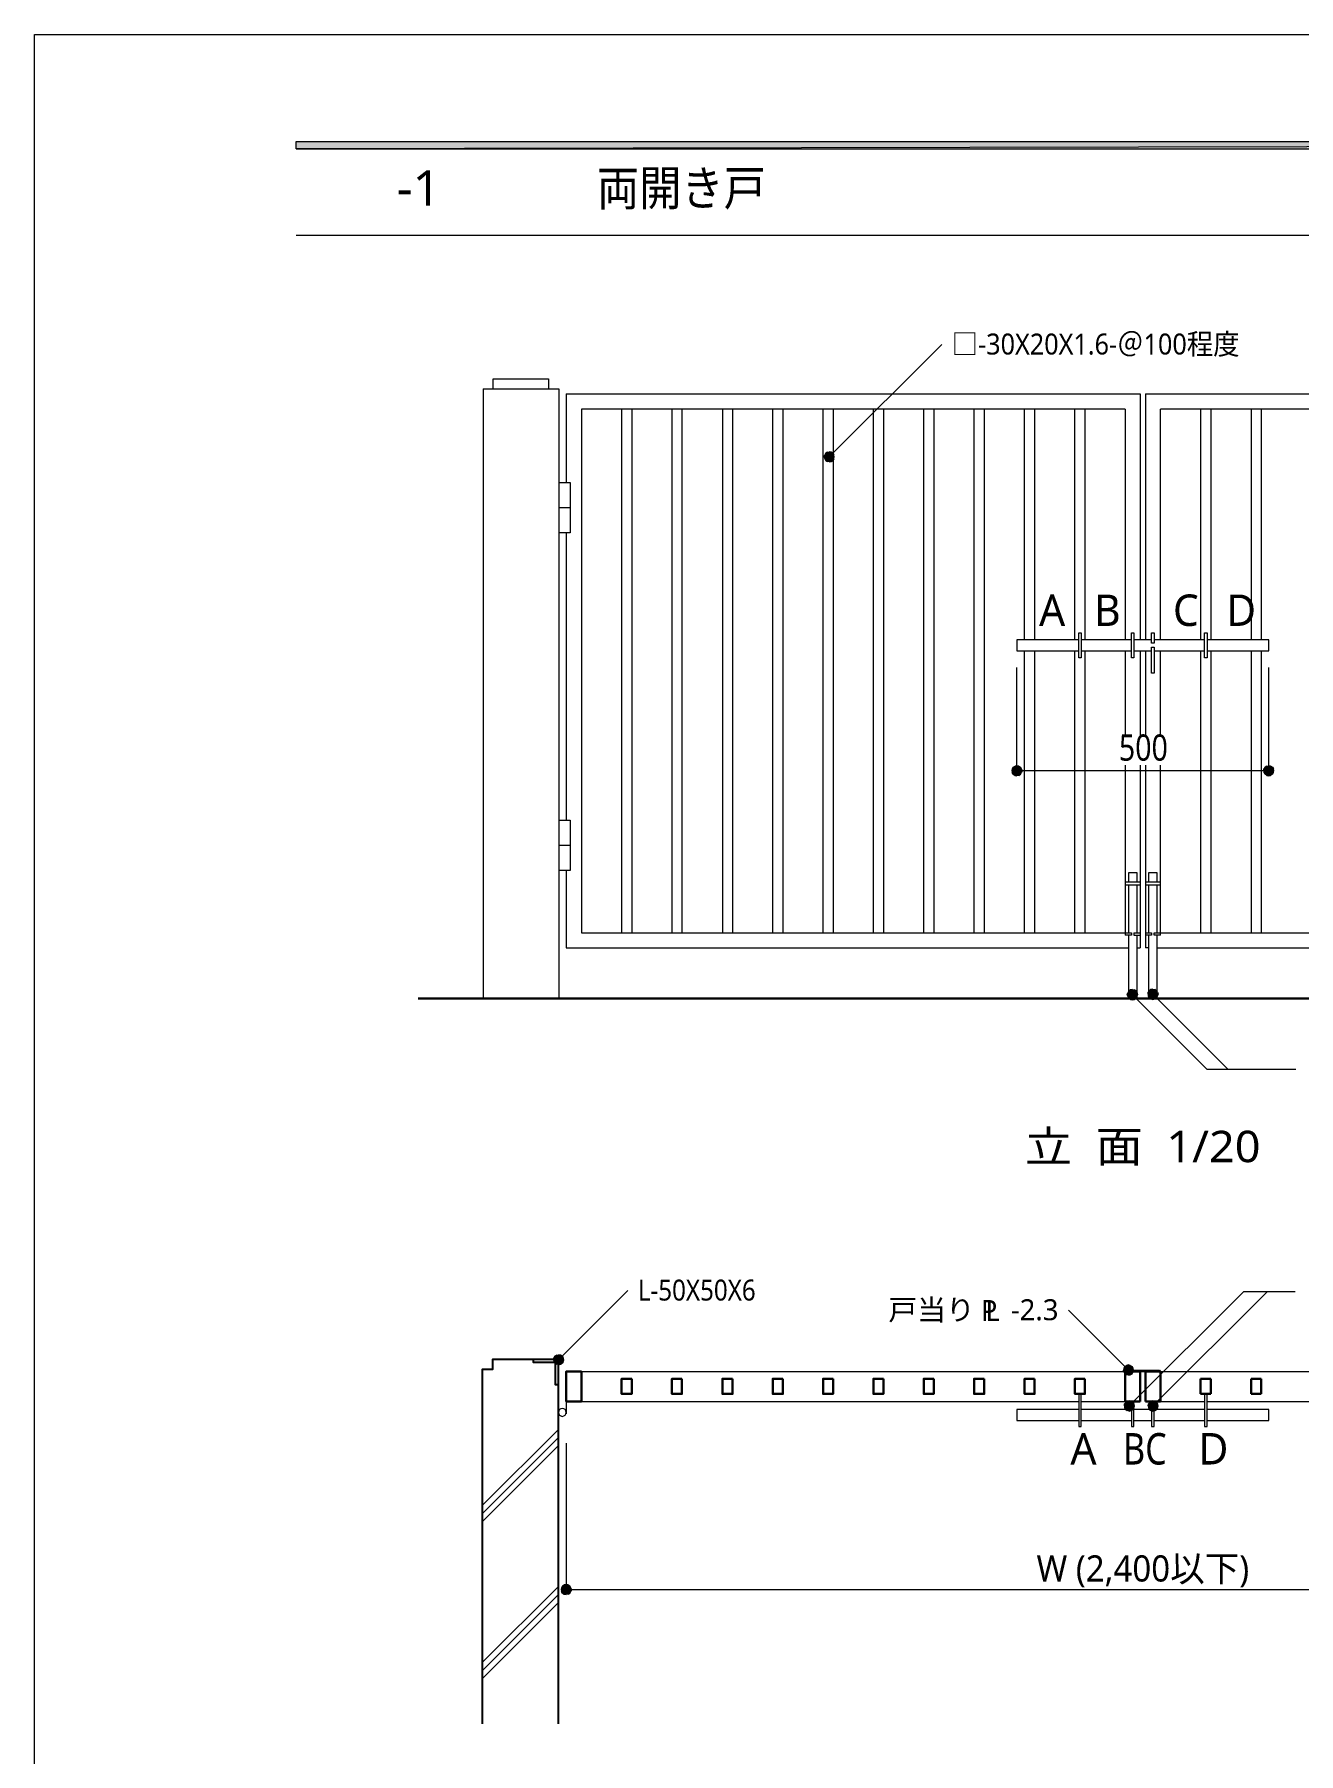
# Model space of a CAD drawing. Header units: millimetres. Extents: x 0 to 420, y 0 to 297.
# Drawn here: x 0.2 to 125.7, y 126.3 to 297 of the extents above; entities that cross this region are included whole.
import ezdxf
from ezdxf.enums import TextEntityAlignment as Align

# ---------------------------------------------------------------- set-up
doc = ezdxf.new("R2010")
doc.units = ezdxf.units.MM
doc.styles.add('kst32b', font='NotoSansJP-Variable.ttf')

msp = doc.modelspace()

# ---------------------------------------------------------------- hatches: boundary and pattern name
h = msp.add_hatch(color=7)
h.paths.add_polyline_path([(394.17, 285.62), (394.17, 286.32), (26.18, 285.62), (394.17, 285.62)])
h.paths.add_polyline_path([(394.17, 286.32), (26.18, 285.62), (26.18, 286.32), (394.17, 286.32)])
h = msp.add_hatch(color=7)
h.paths.add_polyline_path([(78.76, 255.38), (78.66, 255.21), (79.12, 255.02), (78.76, 255.38)])
h.paths.add_polyline_path([(78.66, 255.21), (79.12, 255.02), (78.61, 255.02), (78.66, 255.21)])
h.paths.add_polyline_path([(79.12, 255.02), (78.61, 255.02), (78.66, 254.83), (79.12, 255.02)])
for points in [[(78.66, 254.83), (78.76, 254.66), (79.12, 255.02), (78.66, 254.83)], [(97.28, 224.05), (97.26, 223.86), (97.75, 223.86), (97.28, 224.05)], [(123.21, 223.67), (123.25, 223.86), (122.75, 223.86), (123.21, 223.67)], [(109.03, 202.08), (108.86, 201.97), (109.22, 201.61), (109.03, 202.08)], [(111.06, 202.12), (110.89, 202.01), (111.25, 201.65), (111.06, 202.12)], [(51.77, 165.16), (51.88, 165.02), (52.24, 165.35), (51.77, 165.16)], [(52.2, 165.52), (52.13, 165.5), (52.09, 165.46), (52.09, 165.38), (52.13, 165.33), (52.2, 165.31), (52.26, 165.33), (52.3, 165.38), (52.3, 165.46), (52.26, 165.5), (52.2, 165.52)], [(109.01, 163.87), (109.18, 163.98), (108.82, 164.34), (109.01, 163.87)], [(108.44, 160.59), (108.56, 160.42), (108.9, 160.78), (108.44, 160.59)], [(110.81, 160.59), (110.91, 160.42), (111.25, 160.78), (110.81, 160.59)], [(52.54, 142.73), (52.49, 142.54), (53, 142.54), (52.54, 142.73)]]:
    msp.add_hatch(color=7).paths.add_polyline_path(points)
h = msp.add_hatch(color=7)
h.paths.add_polyline_path([(79.31, 255.48), (79.12, 255.52), (79.12, 255.02), (79.31, 255.48)])
h.paths.add_polyline_path([(79.12, 255.52), (79.12, 255.02), (78.93, 255.48), (79.12, 255.52)])
h.paths.add_polyline_path([(79.12, 255.02), (78.93, 255.48), (78.76, 255.38), (79.12, 255.02)])
h = msp.add_hatch(color=7)
h.paths.add_polyline_path([(78.76, 254.66), (78.93, 254.55), (79.12, 255.02), (78.76, 254.66)])
h.paths.add_polyline_path([(78.93, 254.55), (79.12, 255.02), (79.12, 254.53), (78.93, 254.55)])
h.paths.add_polyline_path([(79.12, 255.02), (79.12, 254.53), (79.31, 254.55), (79.12, 255.02)])
h = msp.add_hatch(color=7)
h.paths.add_polyline_path([(79.61, 255.02), (79.57, 255.21), (79.12, 255.02), (79.61, 255.02)])
h.paths.add_polyline_path([(79.57, 255.21), (79.12, 255.02), (79.46, 255.38), (79.57, 255.21)])
h.paths.add_polyline_path([(79.12, 255.02), (79.46, 255.38), (79.31, 255.48), (79.12, 255.02)])
h = msp.add_hatch(color=7)
h.paths.add_polyline_path([(79.31, 254.55), (79.46, 254.66), (79.12, 255.02), (79.31, 254.55)])
h.paths.add_polyline_path([(79.46, 254.66), (79.12, 255.02), (79.57, 254.83), (79.46, 254.66)])
h.paths.add_polyline_path([(79.12, 255.02), (79.57, 254.83), (79.61, 255.02), (79.12, 255.02)])
h = msp.add_hatch(color=7)
h.paths.add_polyline_path([(97.26, 223.86), (97.28, 223.67), (97.75, 223.86), (97.26, 223.86)])
h.paths.add_polyline_path([(97.28, 223.67), (97.75, 223.86), (97.39, 223.5), (97.28, 223.67)])
h.paths.add_polyline_path([(97.75, 223.86), (97.39, 223.5), (97.56, 223.39), (97.75, 223.86)])
h = msp.add_hatch(color=7)
h.paths.add_polyline_path([(97.75, 224.35), (97.56, 224.32), (97.75, 223.86), (97.75, 224.35)])
h.paths.add_polyline_path([(97.56, 224.32), (97.75, 223.86), (97.39, 224.22), (97.56, 224.32)])
h.paths.add_polyline_path([(97.75, 223.86), (97.39, 224.22), (97.28, 224.05), (97.75, 223.86)])
h = msp.add_hatch(color=7)
h.paths.add_polyline_path([(97.56, 223.39), (97.75, 223.35), (97.75, 223.86), (97.56, 223.39)])
h.paths.add_polyline_path([(97.75, 223.35), (97.75, 223.86), (97.94, 223.39), (97.75, 223.35)])
h.paths.add_polyline_path([(97.75, 223.86), (97.94, 223.39), (98.11, 223.5), (97.75, 223.86)])
h = msp.add_hatch(color=7)
h.paths.add_polyline_path([(98.21, 224.05), (98.11, 224.22), (97.75, 223.86), (98.21, 224.05)])
h.paths.add_polyline_path([(98.11, 224.22), (97.75, 223.86), (97.94, 224.32), (98.11, 224.22)])
h.paths.add_polyline_path([(97.75, 223.86), (97.94, 224.32), (97.75, 224.35), (97.75, 223.86)])
h = msp.add_hatch(color=7)
h.paths.add_polyline_path([(98.11, 223.5), (98.21, 223.67), (97.75, 223.86), (98.11, 223.5)])
h.paths.add_polyline_path([(98.21, 223.67), (97.75, 223.86), (98.26, 223.86), (98.21, 223.67)])
h.paths.add_polyline_path([(97.75, 223.86), (98.26, 223.86), (98.21, 224.05), (97.75, 223.86)])
h = msp.add_hatch(color=7)
h.paths.add_polyline_path([(122.41, 224.22), (122.28, 224.05), (122.75, 223.86), (122.41, 224.22)])
h.paths.add_polyline_path([(122.28, 224.05), (122.75, 223.86), (122.26, 223.86), (122.28, 224.05)])
h.paths.add_polyline_path([(122.75, 223.86), (122.26, 223.86), (122.28, 223.67), (122.75, 223.86)])
h = msp.add_hatch(color=7)
h.paths.add_polyline_path([(122.28, 223.67), (122.41, 223.5), (122.75, 223.86), (122.28, 223.67)])
h.paths.add_polyline_path([(122.41, 223.5), (122.75, 223.86), (122.56, 223.39), (122.41, 223.5)])
h.paths.add_polyline_path([(122.75, 223.86), (122.56, 223.39), (122.75, 223.35), (122.75, 223.86)])
h = msp.add_hatch(color=7)
h.paths.add_polyline_path([(122.94, 224.32), (122.75, 224.35), (122.75, 223.86), (122.94, 224.32)])
h.paths.add_polyline_path([(122.75, 224.35), (122.75, 223.86), (122.56, 224.32), (122.75, 224.35)])
h.paths.add_polyline_path([(122.75, 223.86), (122.56, 224.32), (122.41, 224.22), (122.75, 223.86)])
h = msp.add_hatch(color=7)
h.paths.add_polyline_path([(123.25, 223.86), (123.21, 224.05), (122.75, 223.86), (123.25, 223.86)])
h.paths.add_polyline_path([(123.21, 224.05), (122.75, 223.86), (123.11, 224.22), (123.21, 224.05)])
h.paths.add_polyline_path([(122.75, 223.86), (123.11, 224.22), (122.94, 224.32), (122.75, 223.86)])
h = msp.add_hatch(color=7)
h.paths.add_polyline_path([(122.75, 223.35), (122.94, 223.39), (122.75, 223.86), (122.75, 223.35)])
h.paths.add_polyline_path([(122.94, 223.39), (122.75, 223.86), (123.11, 223.5), (122.94, 223.39)])
h.paths.add_polyline_path([(122.75, 223.86), (123.11, 223.5), (123.21, 223.67), (122.75, 223.86)])
h = msp.add_hatch(color=7)
h.paths.add_polyline_path([(108.86, 201.97), (108.75, 201.8), (109.22, 201.61), (108.86, 201.97)])
h.paths.add_polyline_path([(108.75, 201.8), (109.22, 201.61), (108.71, 201.61), (108.75, 201.8)])
h.paths.add_polyline_path([(109.22, 201.61), (108.71, 201.61), (108.75, 201.42), (109.22, 201.61)])
h = msp.add_hatch(color=7)
h.paths.add_polyline_path([(108.75, 201.42), (108.86, 201.25), (109.22, 201.61), (108.75, 201.42)])
h.paths.add_polyline_path([(108.86, 201.25), (109.22, 201.61), (109.03, 201.15), (108.86, 201.25)])
h.paths.add_polyline_path([(109.22, 201.61), (109.03, 201.15), (109.22, 201.1), (109.22, 201.61)])
h = msp.add_hatch(color=7)
h.paths.add_polyline_path([(109.58, 201.97), (109.41, 202.08), (109.22, 201.61), (109.58, 201.97)])
h.paths.add_polyline_path([(109.41, 202.08), (109.22, 201.61), (109.22, 202.12), (109.41, 202.08)])
h.paths.add_polyline_path([(109.22, 201.61), (109.22, 202.12), (109.03, 202.08), (109.22, 201.61)])
h = msp.add_hatch(color=7)
h.paths.add_polyline_path([(109.69, 201.42), (109.73, 201.61), (109.22, 201.61), (109.69, 201.42)])
h.paths.add_polyline_path([(109.73, 201.61), (109.22, 201.61), (109.69, 201.8), (109.73, 201.61)])
h.paths.add_polyline_path([(109.22, 201.61), (109.69, 201.8), (109.58, 201.97), (109.22, 201.61)])
h = msp.add_hatch(color=7)
h.paths.add_polyline_path([(109.22, 201.1), (109.41, 201.15), (109.22, 201.61), (109.22, 201.1)])
h.paths.add_polyline_path([(109.41, 201.15), (109.22, 201.61), (109.58, 201.25), (109.41, 201.15)])
h.paths.add_polyline_path([(109.22, 201.61), (109.58, 201.25), (109.69, 201.42), (109.22, 201.61)])
h = msp.add_hatch(color=7)
h.paths.add_polyline_path([(110.89, 202.01), (110.79, 201.85), (111.25, 201.65), (110.89, 202.01)])
h.paths.add_polyline_path([(110.79, 201.85), (111.25, 201.65), (110.77, 201.65), (110.79, 201.85)])
h.paths.add_polyline_path([(111.25, 201.65), (110.77, 201.65), (110.79, 201.46), (111.25, 201.65)])
h = msp.add_hatch(color=7)
h.paths.add_polyline_path([(110.79, 201.46), (110.89, 201.29), (111.25, 201.65), (110.79, 201.46)])
h.paths.add_polyline_path([(110.89, 201.29), (111.25, 201.65), (111.06, 201.19), (110.89, 201.29)])
h.paths.add_polyline_path([(111.25, 201.65), (111.06, 201.19), (111.25, 201.15), (111.25, 201.65)])
h = msp.add_hatch(color=7)
h.paths.add_polyline_path([(111.61, 202.01), (111.44, 202.12), (111.25, 201.65), (111.61, 202.01)])
h.paths.add_polyline_path([(111.44, 202.12), (111.25, 201.65), (111.25, 202.16), (111.44, 202.12)])
h.paths.add_polyline_path([(111.25, 201.65), (111.25, 202.16), (111.06, 202.12), (111.25, 201.65)])
h = msp.add_hatch(color=7)
h.paths.add_polyline_path([(111.72, 201.46), (111.76, 201.65), (111.25, 201.65), (111.72, 201.46)])
h.paths.add_polyline_path([(111.76, 201.65), (111.25, 201.65), (111.72, 201.85), (111.76, 201.65)])
h.paths.add_polyline_path([(111.25, 201.65), (111.72, 201.85), (111.61, 202.01), (111.25, 201.65)])
h = msp.add_hatch(color=7)
h.paths.add_polyline_path([(111.25, 201.15), (111.44, 201.19), (111.25, 201.65), (111.25, 201.15)])
h.paths.add_polyline_path([(111.44, 201.19), (111.25, 201.65), (111.61, 201.29), (111.44, 201.19)])
h.paths.add_polyline_path([(111.25, 201.65), (111.61, 201.29), (111.72, 201.46), (111.25, 201.65)])
h = msp.add_hatch(color=7)
h.paths.add_polyline_path([(51.88, 165.71), (51.77, 165.54), (52.24, 165.35), (51.88, 165.71)])
h.paths.add_polyline_path([(51.77, 165.54), (52.24, 165.35), (51.75, 165.35), (51.77, 165.54)])
h.paths.add_polyline_path([(52.24, 165.35), (51.75, 165.35), (51.77, 165.16), (52.24, 165.35)])
h = msp.add_hatch(color=7)
h.paths.add_polyline_path([(52.43, 165.82), (52.24, 165.86), (52.24, 165.35), (52.43, 165.82)])
h.paths.add_polyline_path([(52.24, 165.86), (52.24, 165.35), (52.05, 165.82), (52.24, 165.86)])
h.paths.add_polyline_path([(52.24, 165.35), (52.05, 165.82), (51.88, 165.71), (52.24, 165.35)])
h = msp.add_hatch(color=7)
h.paths.add_polyline_path([(52.75, 165.35), (52.71, 165.54), (52.24, 165.35), (52.75, 165.35)])
h.paths.add_polyline_path([(52.71, 165.54), (52.24, 165.35), (52.6, 165.71), (52.71, 165.54)])
h.paths.add_polyline_path([(52.24, 165.35), (52.6, 165.71), (52.43, 165.82), (52.24, 165.35)])
h = msp.add_hatch(color=7)
h.paths.add_polyline_path([(51.88, 165.02), (52.05, 164.91), (52.24, 165.35), (51.88, 165.02)])
h.paths.add_polyline_path([(52.05, 164.91), (52.24, 165.35), (52.24, 164.87), (52.05, 164.91)])
h.paths.add_polyline_path([(52.24, 165.35), (52.24, 164.87), (52.43, 164.91), (52.24, 165.35)])
h = msp.add_hatch(color=7)
h.paths.add_polyline_path([(52.43, 164.91), (52.6, 165.02), (52.24, 165.35), (52.43, 164.91)])
h.paths.add_polyline_path([(52.6, 165.02), (52.24, 165.35), (52.71, 165.16), (52.6, 165.02)])
h.paths.add_polyline_path([(52.24, 165.35), (52.71, 165.16), (52.75, 165.35), (52.24, 165.35)])
h = msp.add_hatch(color=7)
h.paths.add_polyline_path([(108.35, 164.53), (108.33, 164.34), (108.82, 164.34), (108.35, 164.53)])
h.paths.add_polyline_path([(108.33, 164.34), (108.82, 164.34), (108.35, 164.15), (108.33, 164.34)])
h.paths.add_polyline_path([(108.82, 164.34), (108.35, 164.15), (108.48, 163.98), (108.82, 164.34)])
h = msp.add_hatch(color=7)
h.paths.add_polyline_path([(108.82, 164.85), (108.63, 164.8), (108.82, 164.34), (108.82, 164.85)])
h.paths.add_polyline_path([(108.63, 164.8), (108.82, 164.34), (108.48, 164.7), (108.63, 164.8)])
h.paths.add_polyline_path([(108.82, 164.34), (108.48, 164.7), (108.35, 164.53), (108.82, 164.34)])
h = msp.add_hatch(color=7)
h.paths.add_polyline_path([(108.48, 163.98), (108.63, 163.87), (108.82, 164.34), (108.48, 163.98)])
h.paths.add_polyline_path([(108.63, 163.87), (108.82, 164.34), (108.82, 163.83), (108.63, 163.87)])
h.paths.add_polyline_path([(108.82, 164.34), (108.82, 163.83), (109.01, 163.87), (108.82, 164.34)])
h = msp.add_hatch(color=7)
h.paths.add_polyline_path([(109.28, 164.53), (109.18, 164.7), (108.82, 164.34), (109.28, 164.53)])
h.paths.add_polyline_path([(109.18, 164.7), (108.82, 164.34), (109.01, 164.8), (109.18, 164.7)])
h.paths.add_polyline_path([(108.82, 164.34), (109.01, 164.8), (108.82, 164.85), (108.82, 164.34)])
h = msp.add_hatch(color=7)
h.paths.add_polyline_path([(109.18, 163.98), (109.28, 164.15), (108.82, 164.34), (109.18, 163.98)])
h.paths.add_polyline_path([(109.28, 164.15), (108.82, 164.34), (109.33, 164.34), (109.28, 164.15)])
h.paths.add_polyline_path([(108.82, 164.34), (109.33, 164.34), (109.28, 164.53), (108.82, 164.34)])
h = msp.add_hatch(color=7)
h.paths.add_polyline_path([(108.56, 161.12), (108.44, 160.97), (108.9, 160.78), (108.56, 161.12)])
h.paths.add_polyline_path([(108.44, 160.97), (108.9, 160.78), (108.42, 160.78), (108.44, 160.97)])
h.paths.add_polyline_path([(108.9, 160.78), (108.42, 160.78), (108.44, 160.59), (108.9, 160.78)])
h = msp.add_hatch(color=7)
h.paths.add_polyline_path([(109.09, 161.23), (108.9, 161.27), (108.9, 160.78), (109.09, 161.23)])
h.paths.add_polyline_path([(108.9, 161.27), (108.9, 160.78), (108.71, 161.23), (108.9, 161.27)])
h.paths.add_polyline_path([(108.9, 160.78), (108.71, 161.23), (108.56, 161.12), (108.9, 160.78)])
h = msp.add_hatch(color=7)
h.paths.add_polyline_path([(108.56, 160.42), (108.71, 160.32), (108.9, 160.78), (108.56, 160.42)])
h.paths.add_polyline_path([(108.71, 160.32), (108.9, 160.78), (108.9, 160.27), (108.71, 160.32)])
h.paths.add_polyline_path([(108.9, 160.78), (108.9, 160.27), (109.09, 160.32), (108.9, 160.78)])
h = msp.add_hatch(color=7)
h.paths.add_polyline_path([(109.41, 160.78), (109.37, 160.97), (108.9, 160.78), (109.41, 160.78)])
h.paths.add_polyline_path([(109.37, 160.97), (108.9, 160.78), (109.26, 161.12), (109.37, 160.97)])
h.paths.add_polyline_path([(108.9, 160.78), (109.26, 161.12), (109.09, 161.23), (108.9, 160.78)])
h = msp.add_hatch(color=7)
h.paths.add_polyline_path([(109.09, 160.32), (109.26, 160.42), (108.9, 160.78), (109.09, 160.32)])
h.paths.add_polyline_path([(109.26, 160.42), (108.9, 160.78), (109.37, 160.59), (109.26, 160.42)])
h.paths.add_polyline_path([(108.9, 160.78), (109.37, 160.59), (109.41, 160.78), (108.9, 160.78)])
h = msp.add_hatch(color=7)
h.paths.add_polyline_path([(110.91, 161.12), (110.81, 160.97), (111.25, 160.78), (110.91, 161.12)])
h.paths.add_polyline_path([(110.81, 160.97), (111.25, 160.78), (110.77, 160.78), (110.81, 160.97)])
h.paths.add_polyline_path([(111.25, 160.78), (110.77, 160.78), (110.81, 160.59), (111.25, 160.78)])
h = msp.add_hatch(color=7)
h.paths.add_polyline_path([(111.44, 161.23), (111.25, 161.27), (111.25, 160.78), (111.44, 161.23)])
h.paths.add_polyline_path([(111.25, 161.27), (111.25, 160.78), (111.06, 161.23), (111.25, 161.27)])
h.paths.add_polyline_path([(111.25, 160.78), (111.06, 161.23), (110.91, 161.12), (111.25, 160.78)])
h = msp.add_hatch(color=7)
h.paths.add_polyline_path([(110.91, 160.42), (111.06, 160.32), (111.25, 160.78), (110.91, 160.42)])
h.paths.add_polyline_path([(111.06, 160.32), (111.25, 160.78), (111.25, 160.27), (111.06, 160.32)])
h.paths.add_polyline_path([(111.25, 160.78), (111.25, 160.27), (111.44, 160.32), (111.25, 160.78)])
h = msp.add_hatch(color=7)
h.paths.add_polyline_path([(111.76, 160.78), (111.72, 160.97), (111.25, 160.78), (111.76, 160.78)])
h.paths.add_polyline_path([(111.72, 160.97), (111.25, 160.78), (111.61, 161.12), (111.72, 160.97)])
h.paths.add_polyline_path([(111.25, 160.78), (111.61, 161.12), (111.44, 161.23), (111.25, 160.78)])
h = msp.add_hatch(color=7)
h.paths.add_polyline_path([(111.44, 160.32), (111.61, 160.42), (111.25, 160.78), (111.44, 160.32)])
h.paths.add_polyline_path([(111.61, 160.42), (111.25, 160.78), (111.72, 160.59), (111.61, 160.42)])
h.paths.add_polyline_path([(111.25, 160.78), (111.72, 160.59), (111.76, 160.78), (111.25, 160.78)])
h = msp.add_hatch(color=7)
h.paths.add_polyline_path([(52.49, 142.54), (52.54, 142.35), (53, 142.54), (52.49, 142.54)])
h.paths.add_polyline_path([(52.54, 142.35), (53, 142.54), (52.64, 142.2), (52.54, 142.35)])
h.paths.add_polyline_path([(53, 142.54), (52.64, 142.2), (52.81, 142.09), (53, 142.54)])
h = msp.add_hatch(color=7)
h.paths.add_polyline_path([(53, 143.04), (52.81, 143), (53, 142.54), (53, 143.04)])
h.paths.add_polyline_path([(52.81, 143), (53, 142.54), (52.64, 142.9), (52.81, 143)])
h.paths.add_polyline_path([(53, 142.54), (52.64, 142.9), (52.54, 142.73), (53, 142.54)])
h = msp.add_hatch(color=7)
h.paths.add_polyline_path([(52.81, 142.09), (53, 142.05), (53, 142.54), (52.81, 142.09)])
h.paths.add_polyline_path([(53, 142.05), (53, 142.54), (53.19, 142.09), (53, 142.05)])
h.paths.add_polyline_path([(53, 142.54), (53.19, 142.09), (53.36, 142.2), (53, 142.54)])
h = msp.add_hatch(color=7)
h.paths.add_polyline_path([(53.47, 142.73), (53.36, 142.9), (53, 142.54), (53.47, 142.73)])
h.paths.add_polyline_path([(53.36, 142.9), (53, 142.54), (53.19, 143), (53.36, 142.9)])
h.paths.add_polyline_path([(53, 142.54), (53.19, 143), (53, 143.04), (53, 142.54)])
h = msp.add_hatch(color=7)
h.paths.add_polyline_path([(53.36, 142.2), (53.47, 142.35), (53, 142.54), (53.36, 142.2)])
h.paths.add_polyline_path([(53.47, 142.35), (53, 142.54), (53.51, 142.54), (53.47, 142.35)])
h.paths.add_polyline_path([(53, 142.54), (53.51, 142.54), (53.47, 142.73), (53, 142.54)])

# ---------------------------------------------------------------- linework, layer by layer
at = {"lineweight": 13}
for points in [[(0.19, 0), (0.19, 296.97), (420.16, 296.97), (420.16, 0)], [(103.89, 237.55), (104.12, 237.55), (104.12, 235.06), (103.89, 235.06)], [(109.14, 237.55), (109.37, 237.55), (109.37, 235.06), (109.14, 235.06)], [(111.38, 237.55), (111.38, 236.52), (111.12, 236.52), (111.12, 237.55)], [(116.63, 237.55), (116.63, 235.06), (116.37, 235.06), (116.37, 237.55)], [(111.38, 236.11), (111.38, 233.55), (111.12, 233.55), (111.12, 236.11)], [(53, 160.14), (52.97, 160.29), (52.89, 160.41), (52.76, 160.5), (52.61, 160.53), (52.46, 160.5), (52.33, 160.41), (52.25, 160.29), (52.22, 160.14), (52.25, 159.98), (52.33, 159.86), (52.46, 159.78), (52.61, 159.74), (52.76, 159.78), (52.89, 159.86), (52.97, 159.98)]]:
    msp.add_lwpolyline(points, close=True, dxfattribs=at)
at = {"lineweight": 0}
for points in [[(394.17, 285.62), (394.17, 286.32), (26.18, 285.62)], [(394.17, 286.32), (26.18, 285.62), (26.18, 286.32)], [(78.66, 255.21), (79.12, 255.02), (78.61, 255.02)], [(79.12, 255.02), (78.61, 255.02), (78.66, 254.83)], [(78.76, 255.38), (78.66, 255.21), (79.12, 255.02)], [(78.66, 254.83), (78.76, 254.66), (79.12, 255.02)], [(79.12, 255.02), (78.93, 255.48), (78.76, 255.38)], [(78.76, 254.66), (78.93, 254.55), (79.12, 255.02)], [(79.12, 255.52), (79.12, 255.02), (78.93, 255.48)], [(78.93, 254.55), (79.12, 255.02), (79.12, 254.53)], [(79.31, 255.48), (79.12, 255.52), (79.12, 255.02)], [(79.12, 255.02), (79.46, 255.38), (79.31, 255.48)], [(79.57, 255.21), (79.12, 255.02), (79.46, 255.38)], [(79.61, 255.02), (79.57, 255.21), (79.12, 255.02)], [(79.12, 255.02), (79.12, 254.53), (79.31, 254.55)], [(79.31, 254.55), (79.46, 254.66), (79.12, 255.02)], [(79.46, 254.66), (79.12, 255.02), (79.57, 254.83)], [(79.12, 255.02), (79.57, 254.83), (79.61, 255.02)], [(97.28, 224.05), (97.26, 223.86), (97.75, 223.86)], [(97.26, 223.86), (97.28, 223.67), (97.75, 223.86)], [(97.75, 223.86), (97.39, 224.22), (97.28, 224.05)], [(97.28, 223.67), (97.75, 223.86), (97.39, 223.5)], [(97.56, 224.32), (97.75, 223.86), (97.39, 224.22)], [(97.75, 223.86), (97.39, 223.5), (97.56, 223.39)], [(97.75, 224.35), (97.56, 224.32), (97.75, 223.86)], [(97.56, 223.39), (97.75, 223.35), (97.75, 223.86)], [(97.75, 223.86), (97.94, 224.32), (97.75, 224.35)], [(98.11, 224.22), (97.75, 223.86), (97.94, 224.32)], [(98.21, 224.05), (98.11, 224.22), (97.75, 223.86)], [(97.75, 223.86), (98.26, 223.86), (98.21, 224.05)], [(97.75, 223.35), (97.75, 223.86), (97.94, 223.39)], [(97.75, 223.86), (97.94, 223.39), (98.11, 223.5)], [(98.11, 223.5), (98.21, 223.67), (97.75, 223.86)], [(98.21, 223.67), (97.75, 223.86), (98.26, 223.86)], [(122.28, 224.05), (122.75, 223.86), (122.26, 223.86)], [(122.75, 223.86), (122.26, 223.86), (122.28, 223.67)], [(122.41, 224.22), (122.28, 224.05), (122.75, 223.86)], [(122.28, 223.67), (122.41, 223.5), (122.75, 223.86)], [(122.75, 223.86), (122.56, 224.32), (122.41, 224.22)], [(122.41, 223.5), (122.75, 223.86), (122.56, 223.39)], [(122.75, 224.35), (122.75, 223.86), (122.56, 224.32)], [(122.75, 223.86), (122.56, 223.39), (122.75, 223.35)], [(122.94, 224.32), (122.75, 224.35), (122.75, 223.86)], [(122.75, 223.86), (123.11, 224.22), (122.94, 224.32)], [(123.21, 224.05), (122.75, 223.86), (123.11, 224.22)], [(123.25, 223.86), (123.21, 224.05), (122.75, 223.86)], [(122.75, 223.35), (122.94, 223.39), (122.75, 223.86)], [(122.94, 223.39), (122.75, 223.86), (123.11, 223.5)], [(122.75, 223.86), (123.11, 223.5), (123.21, 223.67)], [(123.21, 223.67), (123.25, 223.86), (122.75, 223.86)], [(108.75, 201.8), (109.22, 201.61), (108.71, 201.61)], [(109.22, 201.61), (108.71, 201.61), (108.75, 201.42)], [(108.86, 201.97), (108.75, 201.8), (109.22, 201.61)], [(108.75, 201.42), (108.86, 201.25), (109.22, 201.61)], [(109.03, 202.08), (108.86, 201.97), (109.22, 201.61)], [(108.86, 201.25), (109.22, 201.61), (109.03, 201.15)], [(109.22, 201.61), (109.22, 202.12), (109.03, 202.08)], [(109.22, 201.61), (109.03, 201.15), (109.22, 201.1)], [(109.41, 202.08), (109.22, 201.61), (109.22, 202.12)], [(109.58, 201.97), (109.41, 202.08), (109.22, 201.61)], [(109.22, 201.61), (109.69, 201.8), (109.58, 201.97)], [(109.73, 201.61), (109.22, 201.61), (109.69, 201.8)], [(109.22, 201.1), (109.41, 201.15), (109.22, 201.61)], [(109.41, 201.15), (109.22, 201.61), (109.58, 201.25)], [(109.22, 201.61), (109.58, 201.25), (109.69, 201.42)], [(109.69, 201.42), (109.73, 201.61), (109.22, 201.61)], [(110.79, 201.85), (111.25, 201.65), (110.77, 201.65)], [(111.25, 201.65), (110.77, 201.65), (110.79, 201.46)], [(110.89, 202.01), (110.79, 201.85), (111.25, 201.65)], [(110.79, 201.46), (110.89, 201.29), (111.25, 201.65)], [(111.06, 202.12), (110.89, 202.01), (111.25, 201.65)], [(110.89, 201.29), (111.25, 201.65), (111.06, 201.19)], [(111.25, 201.65), (111.25, 202.16), (111.06, 202.12)], [(111.25, 201.65), (111.06, 201.19), (111.25, 201.15)], [(111.44, 202.12), (111.25, 201.65), (111.25, 202.16)], [(111.61, 202.01), (111.44, 202.12), (111.25, 201.65)], [(111.25, 201.65), (111.72, 201.85), (111.61, 202.01)], [(111.76, 201.65), (111.25, 201.65), (111.72, 201.85)], [(111.25, 201.15), (111.44, 201.19), (111.25, 201.65)], [(111.44, 201.19), (111.25, 201.65), (111.61, 201.29)], [(111.25, 201.65), (111.61, 201.29), (111.72, 201.46)], [(111.72, 201.46), (111.76, 201.65), (111.25, 201.65)], [(51.88, 165.71), (51.77, 165.54), (52.24, 165.35)], [(52.24, 165.35), (52.05, 165.82), (51.88, 165.71)], [(52.24, 165.86), (52.24, 165.35), (52.05, 165.82)], [(52.43, 165.82), (52.24, 165.86), (52.24, 165.35)], [(52.24, 165.35), (52.6, 165.71), (52.43, 165.82)], [(52.71, 165.54), (52.24, 165.35), (52.6, 165.71)], [(51.77, 165.54), (52.24, 165.35), (51.75, 165.35)], [(52.24, 165.35), (51.75, 165.35), (51.77, 165.16)], [(51.77, 165.16), (51.88, 165.02), (52.24, 165.35)], [(51.88, 165.02), (52.05, 164.91), (52.24, 165.35)], [(52.05, 164.91), (52.24, 165.35), (52.24, 164.87)], [(52.2, 165.52), (52.13, 165.5), (52.09, 165.46), (52.09, 165.38), (52.13, 165.33), (52.2, 165.31), (52.26, 165.33), (52.3, 165.38), (52.3, 165.46), (52.26, 165.5)], [(52.75, 165.35), (52.71, 165.54), (52.24, 165.35)], [(52.24, 165.35), (52.24, 164.87), (52.43, 164.91)], [(52.43, 164.91), (52.6, 165.02), (52.24, 165.35)], [(52.6, 165.02), (52.24, 165.35), (52.71, 165.16)], [(52.24, 165.35), (52.71, 165.16), (52.75, 165.35)], [(108.35, 164.53), (108.33, 164.34), (108.82, 164.34)], [(108.33, 164.34), (108.82, 164.34), (108.35, 164.15)], [(108.82, 164.34), (108.48, 164.7), (108.35, 164.53)], [(108.82, 164.34), (108.35, 164.15), (108.48, 163.98)], [(108.63, 164.8), (108.82, 164.34), (108.48, 164.7)], [(108.48, 163.98), (108.63, 163.87), (108.82, 164.34)], [(108.82, 164.85), (108.63, 164.8), (108.82, 164.34)], [(108.63, 163.87), (108.82, 164.34), (108.82, 163.83)], [(108.82, 164.34), (109.01, 164.8), (108.82, 164.85)], [(109.18, 164.7), (108.82, 164.34), (109.01, 164.8)], [(109.28, 164.53), (109.18, 164.7), (108.82, 164.34)], [(108.82, 164.34), (109.33, 164.34), (109.28, 164.53)], [(109.18, 163.98), (109.28, 164.15), (108.82, 164.34)], [(109.28, 164.15), (108.82, 164.34), (109.33, 164.34)], [(108.82, 164.34), (108.82, 163.83), (109.01, 163.87)], [(109.01, 163.87), (109.18, 163.98), (108.82, 164.34)], [(108.44, 160.97), (108.9, 160.78), (108.42, 160.78)], [(108.9, 160.78), (108.42, 160.78), (108.44, 160.59)], [(108.56, 161.12), (108.44, 160.97), (108.9, 160.78)], [(108.44, 160.59), (108.56, 160.42), (108.9, 160.78)], [(108.9, 160.78), (108.71, 161.23), (108.56, 161.12)], [(108.56, 160.42), (108.71, 160.32), (108.9, 160.78)], [(108.9, 161.27), (108.9, 160.78), (108.71, 161.23)], [(108.71, 160.32), (108.9, 160.78), (108.9, 160.27)], [(109.09, 161.23), (108.9, 161.27), (108.9, 160.78)], [(108.9, 160.78), (109.26, 161.12), (109.09, 161.23)], [(109.37, 160.97), (108.9, 160.78), (109.26, 161.12)], [(109.41, 160.78), (109.37, 160.97), (108.9, 160.78)], [(108.9, 160.78), (108.9, 160.27), (109.09, 160.32)], [(109.09, 160.32), (109.26, 160.42), (108.9, 160.78)], [(109.26, 160.42), (108.9, 160.78), (109.37, 160.59)], [(108.9, 160.78), (109.37, 160.59), (109.41, 160.78)], [(110.81, 160.97), (111.25, 160.78), (110.77, 160.78)], [(111.25, 160.78), (110.77, 160.78), (110.81, 160.59)], [(110.91, 161.12), (110.81, 160.97), (111.25, 160.78)], [(110.81, 160.59), (110.91, 160.42), (111.25, 160.78)], [(111.25, 160.78), (111.06, 161.23), (110.91, 161.12)], [(110.91, 160.42), (111.06, 160.32), (111.25, 160.78)], [(111.25, 161.27), (111.25, 160.78), (111.06, 161.23)], [(111.06, 160.32), (111.25, 160.78), (111.25, 160.27)], [(111.44, 161.23), (111.25, 161.27), (111.25, 160.78)], [(111.25, 160.78), (111.61, 161.12), (111.44, 161.23)], [(111.72, 160.97), (111.25, 160.78), (111.61, 161.12)], [(111.76, 160.78), (111.72, 160.97), (111.25, 160.78)], [(111.25, 160.78), (111.25, 160.27), (111.44, 160.32)], [(111.44, 160.32), (111.61, 160.42), (111.25, 160.78)], [(111.61, 160.42), (111.25, 160.78), (111.72, 160.59)], [(111.25, 160.78), (111.72, 160.59), (111.76, 160.78)], [(52.54, 142.73), (52.49, 142.54), (53, 142.54)], [(52.49, 142.54), (52.54, 142.35), (53, 142.54)], [(53, 142.54), (52.64, 142.9), (52.54, 142.73)], [(52.54, 142.35), (53, 142.54), (52.64, 142.2)], [(52.81, 143), (53, 142.54), (52.64, 142.9)], [(53, 142.54), (52.64, 142.2), (52.81, 142.09)], [(53, 143.04), (52.81, 143), (53, 142.54)], [(52.81, 142.09), (53, 142.05), (53, 142.54)], [(53, 142.54), (53.19, 143), (53, 143.04)], [(53.36, 142.9), (53, 142.54), (53.19, 143)], [(53.47, 142.73), (53.36, 142.9), (53, 142.54)], [(53, 142.54), (53.51, 142.54), (53.47, 142.73)], [(53, 142.05), (53, 142.54), (53.19, 142.09)], [(53, 142.54), (53.19, 142.09), (53.36, 142.2)], [(53.36, 142.2), (53.47, 142.35), (53, 142.54)], [(53.47, 142.35), (53, 142.54), (53.51, 142.54)]]:
    msp.add_lwpolyline(points, close=True, dxfattribs=at)
at = {"lineweight": 13}
for points in [[(394.17, 276.99), (26.18, 276.99)], [(79.12, 255.02), (90.28, 266.17)], [(44.75, 261.77), (52.26, 261.77)], [(44.75, 261.77), (44.75, 201.25)], [(45.76, 261.77), (45.76, 262.76), (51.24, 262.76), (51.24, 261.77)], [(52.26, 261.77), (52.26, 201.25)], [(53, 261.26), (53, 252.48)], [(53, 261.26), (110, 261.26)], [(110, 261.26), (110, 236.85)], [(110.51, 261.26), (167.49, 261.26)], [(110.51, 261.26), (110.51, 236.85)], [(54.5, 259.76), (54.5, 207.75), (109.14, 207.75)], [(108.5, 259.76), (54.5, 259.76)], [(58.5, 259.76), (58.5, 207.75)], [(59.5, 259.76), (59.5, 207.75)], [(63.5, 259.76), (63.5, 207.75)], [(64.49, 259.76), (64.49, 207.75)], [(68.5, 259.76), (68.5, 207.75)], [(69.51, 259.76), (69.51, 207.75)], [(73.51, 207.75), (73.51, 259.76)], [(74.51, 259.76), (74.51, 207.75)], [(78.51, 207.75), (78.51, 259.76)], [(79.5, 259.76), (79.5, 207.75)], [(83.5, 207.75), (83.5, 259.76)], [(84.5, 259.76), (84.5, 207.75)], [(88.5, 207.75), (88.5, 259.76)], [(89.49, 259.76), (89.49, 207.75)], [(93.49, 207.75), (93.49, 259.76)], [(94.51, 259.76), (94.51, 207.75)], [(98.51, 236.85), (98.51, 259.76)], [(99.5, 259.76), (99.5, 236.85)], [(103.51, 236.85), (103.51, 259.76)], [(104.5, 259.76), (104.5, 236.85)], [(108.5, 259.76), (108.5, 236.85)], [(166.01, 207.75), (166.01, 259.76), (111.99, 259.76)], [(111.99, 236.85), (111.99, 259.76)], [(115.99, 259.76), (115.99, 236.85)], [(117.01, 259.76), (117.01, 236.85)], [(121.01, 259.76), (121.01, 236.85)], [(122, 259.76), (122, 236.85)], [(52.26, 252.48), (53.38, 252.48), (53.38, 247.48), (52.26, 247.48)], [(52.26, 249.98), (53.38, 249.98)], [(53, 247.48), (53, 218.95)], [(97.75, 236.85), (97.75, 235.75), (103.89, 235.75)], [(103.89, 236.85), (97.75, 236.85)], [(98.51, 207.75), (98.51, 235.75)], [(99.5, 235.75), (99.5, 207.75)], [(103.51, 207.75), (103.51, 235.75)], [(109.14, 236.85), (104.12, 236.85)], [(104.12, 235.75), (109.14, 235.75)], [(104.5, 235.75), (104.5, 207.75)], [(108.5, 235.75), (108.5, 227.31)], [(111.12, 236.85), (109.37, 236.85)], [(109.37, 235.75), (111.12, 235.75)], [(110, 235.75), (110, 227.31)], [(110.51, 235.75), (110.51, 227.31)], [(116.37, 236.85), (111.38, 236.85)], [(111.38, 235.75), (116.37, 235.75)], [(111.99, 227.31), (111.99, 235.75)], [(115.99, 235.75), (115.99, 207.75)], [(122.75, 236.85), (116.63, 236.85)], [(116.63, 235.75), (122.75, 235.75)], [(117.01, 235.75), (117.01, 207.75)], [(121.01, 235.75), (121.01, 207.75)], [(122, 235.75), (122, 207.75)], [(122.75, 235.75), (122.75, 236.85)], [(97.75, 223.86), (97.75, 234.1)], [(97.75, 223.86), (122.75, 223.86), (122.75, 234.1)], [(108.5, 224.39), (108.5, 207.52)], [(110, 224.39), (110, 206.27)], [(110.51, 224.39), (110.51, 206.27)], [(111.99, 207.52), (111.99, 224.39)], [(52.26, 218.95), (53.38, 218.95), (53.38, 213.95), (52.26, 213.95)], [(52.26, 216.45), (53.38, 216.45)], [(53, 213.95), (53, 206.27)], [(108.86, 213.76), (109.64, 213.76), (109.64, 212.77)], [(108.86, 212.77), (108.86, 213.76)], [(110.85, 213.76), (111.65, 213.76), (111.65, 212.77)], [(110.85, 212.77), (110.85, 213.76)], [(110, 212.77), (108.5, 212.77)], [(108.5, 212.51), (110, 212.51)], [(108.86, 207.75), (108.86, 212.51)], [(109.64, 212.51), (109.64, 207.75)], [(111.99, 212.77), (110.51, 212.77)], [(110.51, 212.51), (111.99, 212.51)], [(110.85, 207.75), (110.85, 212.51)], [(111.65, 212.51), (111.65, 207.75)], [(109.14, 207.52), (108.5, 207.52)], [(108.86, 201.25), (108.86, 207.52)], [(109.14, 207.75), (109.14, 207.52)], [(109.37, 207.75), (110, 207.75)], [(109.37, 207.75), (109.37, 207.52), (110, 207.52)], [(109.64, 207.52), (109.64, 201.25)], [(110.51, 207.75), (111.12, 207.75), (111.12, 207.52), (110.51, 207.52)], [(110.85, 201.25), (110.85, 207.52)], [(111.38, 207.75), (166.01, 207.75)], [(111.99, 207.52), (111.38, 207.52), (111.38, 207.75)], [(111.65, 207.52), (111.65, 201.25)], [(53, 206.27), (108.86, 206.27)], [(109.64, 206.27), (110, 206.27)], [(110.85, 206.27), (110.51, 206.27)], [(111.65, 206.27), (167.49, 206.27)], [(109.22, 201.61), (116.61, 194.23), (125.43, 194.23)], [(111.25, 201.65), (118.68, 194.23)], [(52.24, 165.35), (59.12, 172.23)], [(108.9, 160.78), (120.29, 172.15), (125.37, 172.15)], [(111.25, 160.78), (122.64, 172.15)], [(108.82, 164.34), (102.87, 170.29)], [(54.5, 164.21), (108.5, 164.21)], [(108.5, 164.21), (108.61, 164.34), (111.89, 164.34), (111.99, 164.21)], [(110, 164.21), (110.51, 164.21)], [(111.99, 164.21), (166.01, 164.21)], [(53, 161.23), (53, 160)], [(54.5, 161.23), (103.89, 161.23)], [(103.89, 161.97), (103.89, 158.73), (104.12, 158.73), (104.12, 161.97)], [(104.12, 161.23), (108.5, 161.23)], [(109.14, 161.23), (109.14, 158.73), (109.37, 158.73), (109.37, 161.23)], [(111.12, 161.23), (111.12, 158.73), (111.38, 158.73), (111.38, 161.23)], [(111.99, 161.23), (116.37, 161.23)], [(116.37, 161.97), (116.37, 158.73), (116.63, 158.73), (116.63, 161.97)], [(116.63, 161.23), (166.01, 161.23)], [(97.75, 160.42), (97.75, 159.32), (103.89, 159.32)], [(103.89, 160.42), (97.75, 160.42)], [(109.14, 160.42), (104.12, 160.42)], [(104.12, 159.32), (109.14, 159.32)], [(111.12, 160.42), (109.37, 160.42)], [(109.37, 159.32), (111.12, 159.32)], [(116.37, 160.42), (111.38, 160.42)], [(111.38, 159.32), (116.37, 159.32)], [(122.75, 160.42), (116.63, 160.42)], [(116.63, 159.32), (122.75, 159.32)], [(122.75, 159.32), (122.75, 160.42)], [(44.7, 150.92), (52.2, 158.41)], [(44.7, 150.11), (52.2, 157.61)], [(53, 157.08), (53, 142.54)], [(44.7, 149.31), (52.2, 156.82)], [(44.7, 135.32), (52.2, 142.81)], [(44.7, 134.51), (52.2, 142.01)], [(53, 142.54), (167.49, 142.54)], [(44.7, 133.71), (52.2, 141.22)]]:
    msp.add_lwpolyline(points, dxfattribs=at)
at = {"lineweight": 30}
for points in [[(38.29, 201.25), (201.25, 201.25)], [(53, 161.23), (53, 164.21), (54.5, 164.21)], [(54.5, 164.21), (54.5, 161.23)], [(108.5, 164.21), (110, 164.21)], [(108.5, 161.23), (108.5, 164.21)], [(110, 164.21), (110, 161.23)], [(110.51, 164.21), (111.99, 164.21)], [(110.51, 164.21), (110.51, 161.23)], [(111.99, 164.21), (111.99, 161.23)], [(117.01, 163.47), (115.99, 163.47)], [(115.99, 163.47), (115.99, 161.97)], [(117.01, 163.47), (117.01, 161.97)], [(122, 163.47), (121.01, 163.47)], [(121.01, 163.47), (121.01, 161.97)], [(122, 163.47), (122, 161.97)], [(53, 161.23), (54.5, 161.23)], [(108.5, 161.23), (110, 161.23)], [(110.51, 161.23), (111.99, 161.23)], [(115.99, 161.97), (117.01, 161.97)], [(121.01, 161.97), (122, 161.97)]]:
    msp.add_lwpolyline(points, dxfattribs=at)
at = {"lineweight": 25}
for points in [[(44.7, 129.22), (44.7, 164.42), (45.7, 164.42), (45.7, 165.42), (52.2, 165.42)], [(49.7, 165.42), (49.7, 165.12), (51.9, 165.12), (51.9, 162.92), (52.2, 162.92)], [(52.2, 165.42), (52.2, 129.22)]]:
    msp.add_lwpolyline(points, dxfattribs=at)
at = {"lineweight": 30}
for points in [[(59.5, 163.47), (59.5, 161.97), (58.5, 161.97), (58.5, 163.47)], [(64.49, 163.47), (64.49, 161.97), (63.5, 161.97), (63.5, 163.47)], [(69.51, 163.47), (69.51, 161.97), (68.5, 161.97), (68.5, 163.47)], [(74.51, 163.47), (74.51, 161.97), (73.51, 161.97), (73.51, 163.47)], [(79.5, 163.47), (79.5, 161.97), (78.51, 161.97), (78.51, 163.47)], [(84.5, 163.47), (84.5, 161.97), (83.5, 161.97), (83.5, 163.47)], [(89.49, 163.47), (89.49, 161.97), (88.5, 161.97), (88.5, 163.47)], [(94.51, 163.47), (94.51, 161.97), (93.49, 161.97), (93.49, 163.47)], [(99.5, 163.47), (99.5, 161.97), (98.51, 161.97), (98.51, 163.47)], [(104.5, 163.47), (104.5, 161.97), (103.51, 161.97), (103.51, 163.47)]]:
    msp.add_lwpolyline(points, close=True, dxfattribs=at)

# ---------------------------------------------------------------- texts
at = {"style": 'kst32b'}
for s, height, p, p2 in [('-1', 3.491, (36.17, 279.97), (40.54, 279.97)), ('両開き戸', 3.491, (56.05, 279.97), (72.82, 279.97)), ('□-30X20X1.6-＠100程度', 2.0791, (91.27, 265.18), (119.86, 265.18)), ('500', 2.599, (107.87, 224.85), (112.74, 224.85)), ('立  面  1/20', 3.119, (98.55, 184.98), (121.94, 184.98)), ('L-50X50X6', 2.079, (60.11, 171.24), (71.81, 171.24)), ('戸当り \u3000-2.3', 2.079, (84.98, 169.29), (101.88, 169.29)), ('BC', 3.119, (108.29, 154.96), (112.61, 154.96)), ('W (2,400以下)', 2.5989, (99.7, 143.34), (120.81, 143.34))]:
    msp.add_text(s, height=height, dxfattribs=at).set_placement(p, p2, align=Align.FIT)
for s, height, p in [('A', 3.12, (99.95, 238.23)), ('B', 3.12, (105.41, 238.23)), ('C', 3.12, (113.24, 238.23)), ('D', 3.12, (118.53, 238.23)), ('P', 2.08, (94.17, 169.21)), ('L', 2.08, (94.62, 169.21)), ('A', 3.12, (103.06, 154.96)), ('D', 3.12, (115.78, 154.96))]:
    msp.add_text(s, height=height, dxfattribs=at).set_placement(p)

doc.saveas('drawing.dxf')
